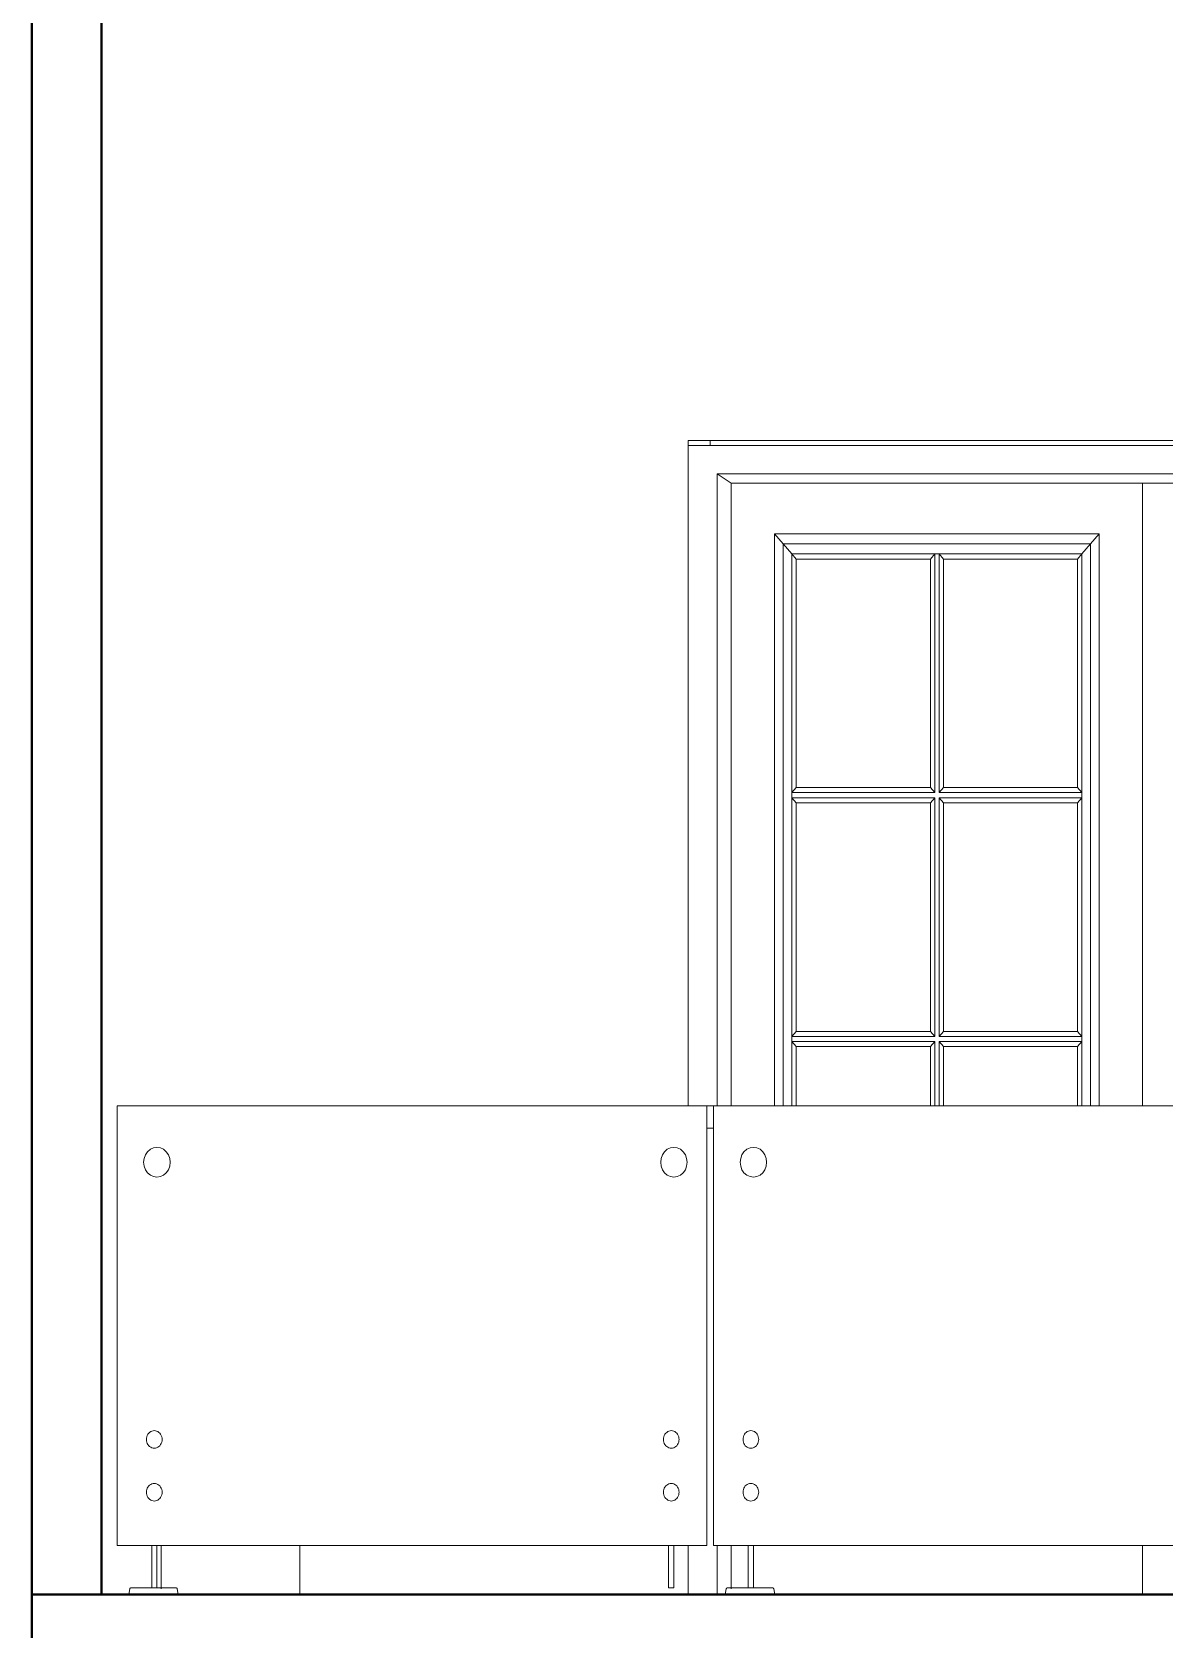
# Model space of a CAD drawing. Header units: inches. Extents: x 135267 to 147066, y -21506 to -19082.
# Drawn here: x 138131.1 to 138213.5, y -20374.8 to -20258.6 of the extents above; entities that cross this region are included whole.
import ezdxf

# ---------------------------------------------------------------- set-up
doc = ezdxf.new("R2010")
doc.units = ezdxf.units.IN
doc.header["$LTSCALE"] = 0.5
doc.header["$MEASUREMENT"] = 0
for name, color, linetype, lineweight in [('HACTH', 253, 'Continuous', 9), ('wall', 1, 'Continuous', 40), ('window', 4, 'Continuous', 13)]:
    doc.layers.add(name, color=color, linetype=linetype, lineweight=lineweight)

msp = doc.modelspace()

# ---------------------------------------------------------------- linework, layer by layer
at = {"layer": 'HACTH'}
msp.add_line((138150.63, -20372.29), (138150.63, -20368.71), dxfattribs=at)
at = {"layer": 'wall'}
for p, q in [((138131.15, -20146.29), (138131.15, -20386.29)), ((138136.2, -20372.29), (138136.2, -20146.29)), ((138131.15, -20372.29), (138136.2, -20372.29)), ((138136.2, -20372.29), (138138.19, -20372.29)), ((138138.19, -20372.29), (138141.79, -20372.29)), ((138141.79, -20372.29), (138150.63, -20372.29)), ((138150.63, -20372.29), (138181, -20372.29)), ((138181, -20372.29), (138181.59, -20372.29)), ((138181.59, -20372.29), (138185.19, -20372.29)), ((138185.19, -20372.29), (138211.94, -20372.29)), ((138211.94, -20372.29), (138219.2, -20372.29))]:
    msp.add_line(p, q, dxfattribs=at)
at = {"layer": 'window'}
for p, q in [((138178.89, -20288.29), (138178.89, -20336.71)), ((138178.89, -20288.29), (138274.89, -20288.29)), ((138178.89, -20288.66), (138274.89, -20288.66)), ((138180.48, -20288.66), (138180.48, -20288.29)), ((138181, -20290.72), (138182.03, -20291.4)), ((138272.78, -20290.72), (138181, -20290.72)), ((138181, -20290.72), (138181, -20336.71)), ((138182.03, -20291.4), (138182.03, -20336.71)), ((138182.03, -20291.4), (138271.75, -20291.4)), ((138211.94, -20336.71), (138211.94, -20291.4)), ((138185.18, -20295.08), (138185.18, -20336.71)), ((138208.79, -20295.08), (138185.18, -20295.08)), ((138185.18, -20295.08), (138185.81, -20295.82)), ((138208.79, -20295.08), (138208.16, -20295.82)), ((138208.79, -20336.71), (138208.79, -20295.08)), ((138185.81, -20295.82), (138185.81, -20336.71)), ((138208.16, -20295.82), (138185.81, -20295.82)), ((138185.81, -20295.82), (138186.44, -20296.55)), ((138186.44, -20296.55), (138186.44, -20336.71)), ((138186.44, -20296.55), (138207.53, -20296.55)), ((138186.75, -20296.92), (138186.44, -20296.55)), ((138186.75, -20296.92), (138186.75, -20313.56)), ((138196.51, -20296.92), (138186.75, -20296.92)), ((138196.51, -20296.92), (138196.83, -20296.55)), ((138196.51, -20313.56), (138196.51, -20296.92)), ((138196.83, -20296.55), (138196.83, -20313.92)), ((138197.14, -20313.92), (138197.14, -20296.55)), ((138197.14, -20296.55), (138197.46, -20296.92)), ((138207.22, -20296.92), (138197.46, -20296.92)), ((138197.46, -20296.92), (138197.46, -20313.56)), ((138207.22, -20296.92), (138207.53, -20296.55)), ((138207.22, -20313.56), (138207.22, -20296.92)), ((138208.16, -20295.82), (138207.53, -20296.55)), ((138207.53, -20336.71), (138207.53, -20296.55)), ((138208.16, -20295.82), (138208.16, -20336.71)), ((138186.44, -20313.92), (138186.75, -20313.56)), ((138196.83, -20313.92), (138186.44, -20313.92)), ((138186.44, -20314.29), (138196.83, -20314.29)), ((138186.75, -20314.66), (138186.44, -20314.29)), ((138186.75, -20313.56), (138196.51, -20313.56)), ((138196.83, -20313.92), (138196.51, -20313.56)), ((138196.51, -20314.66), (138196.83, -20314.29)), ((138196.83, -20314.29), (138196.83, -20331.67)), ((138197.46, -20313.56), (138197.14, -20313.92)), ((138207.53, -20313.92), (138197.14, -20313.92)), ((138197.14, -20331.67), (138197.14, -20314.29)), ((138197.14, -20314.29), (138207.53, -20314.29)), ((138197.14, -20314.29), (138197.46, -20314.66)), ((138197.46, -20313.56), (138207.22, -20313.56)), ((138207.22, -20313.56), (138207.53, -20313.92)), ((138207.53, -20314.29), (138207.22, -20314.66)), ((138196.51, -20314.66), (138186.75, -20314.66)), ((138186.75, -20314.66), (138186.75, -20331.3)), ((138196.51, -20331.3), (138196.51, -20314.66)), ((138197.46, -20314.66), (138197.46, -20331.3)), ((138207.22, -20314.66), (138197.46, -20314.66)), ((138207.22, -20331.3), (138207.22, -20314.66)), ((138186.44, -20331.67), (138186.75, -20331.3)), ((138196.83, -20331.67), (138186.44, -20331.67)), ((138186.75, -20331.3), (138196.51, -20331.3)), ((138196.83, -20331.67), (138196.51, -20331.3)), ((138197.46, -20331.3), (138197.14, -20331.67)), ((138207.53, -20331.67), (138197.14, -20331.67)), ((138197.46, -20331.3), (138207.22, -20331.3)), ((138207.22, -20331.3), (138207.53, -20331.67)), ((138186.44, -20332.03), (138196.83, -20332.03)), ((138186.75, -20332.4), (138186.44, -20332.03)), ((138196.51, -20332.4), (138186.75, -20332.4)), ((138186.75, -20332.4), (138186.75, -20336.71)), ((138196.83, -20332.03), (138196.51, -20332.4)), ((138196.51, -20336.71), (138196.51, -20332.4)), ((138196.83, -20332.03), (138196.83, -20336.71)), ((138197.14, -20336.71), (138197.14, -20332.03)), ((138197.14, -20332.03), (138207.53, -20332.03)), ((138197.14, -20332.03), (138197.46, -20332.4)), ((138197.46, -20332.4), (138197.46, -20336.71)), ((138207.22, -20332.4), (138197.46, -20332.4)), ((138207.22, -20332.4), (138207.53, -20332.03)), ((138207.22, -20336.71), (138207.22, -20332.4)), ((138137.34, -20368.71), (138137.34, -20336.71)), ((138137.34, -20336.71), (138180.26, -20336.71)), ((138180.26, -20336.71), (138180.26, -20368.71)), ((138180.74, -20336.72), (138180.26, -20336.72)), ((138180.74, -20368.71), (138180.74, -20336.71)), ((138180.74, -20336.71), (138223.66, -20336.71)), ((138180.74, -20338.34), (138180.26, -20338.34)), ((138139.56, -20340.06), (138139.76, -20339.88)), ((138139.76, -20339.88), (138139.99, -20339.78)), ((138139.99, -20339.78), (138140.24, -20339.74)), ((138140.49, -20339.78), (138140.24, -20339.74)), ((138140.49, -20339.78), (138140.72, -20339.88)), ((138140.92, -20340.06), (138140.72, -20339.88)), ((138177.17, -20340.06), (138177.37, -20339.88)), ((138177.37, -20339.88), (138177.6, -20339.78)), ((138177.6, -20339.78), (138177.85, -20339.74)), ((138178.1, -20339.78), (138177.85, -20339.74)), ((138178.1, -20339.78), (138178.33, -20339.88)), ((138178.53, -20340.06), (138178.33, -20339.88)), ((138182.95, -20340.06), (138183.15, -20339.88)), ((138183.15, -20339.88), (138183.39, -20339.78)), ((138183.39, -20339.78), (138183.64, -20339.74)), ((138183.89, -20339.78), (138183.64, -20339.74)), ((138183.89, -20339.78), (138184.12, -20339.88)), ((138184.32, -20340.06), (138184.12, -20339.88)), ((138139.31, -20340.54), (138139.27, -20340.82)), ((138139.27, -20340.82), (138139.31, -20341.1)), ((138139.31, -20340.54), (138139.4, -20340.28)), ((138139.4, -20340.28), (138139.56, -20340.06)), ((138140.92, -20340.06), (138141.07, -20340.28)), ((138141.17, -20340.54), (138141.07, -20340.28)), ((138141.17, -20340.54), (138141.2, -20340.82)), ((138141.17, -20341.1), (138141.2, -20340.82)), ((138176.92, -20340.54), (138176.89, -20340.82)), ((138176.89, -20340.82), (138176.92, -20341.1)), ((138176.92, -20340.54), (138177.02, -20340.28)), ((138177.02, -20340.28), (138177.17, -20340.06)), ((138178.53, -20340.06), (138178.69, -20340.28)), ((138178.78, -20340.54), (138178.69, -20340.28)), ((138178.78, -20340.54), (138178.82, -20340.82)), ((138178.78, -20341.1), (138178.82, -20340.82)), ((138182.71, -20340.54), (138182.67, -20340.82)), ((138182.67, -20340.82), (138182.71, -20341.1)), ((138182.71, -20340.54), (138182.8, -20340.28)), ((138182.8, -20340.28), (138182.95, -20340.06)), ((138184.32, -20340.06), (138184.47, -20340.28)), ((138184.57, -20340.54), (138184.47, -20340.28)), ((138184.57, -20340.54), (138184.6, -20340.82)), ((138184.57, -20341.1), (138184.6, -20340.82)), ((138139.4, -20341.37), (138139.31, -20341.1)), ((138139.56, -20341.59), (138139.4, -20341.37)), ((138139.56, -20341.59), (138139.76, -20341.76)), ((138139.76, -20341.76), (138139.99, -20341.87)), ((138139.99, -20341.87), (138140.24, -20341.91)), ((138140.24, -20341.91), (138140.49, -20341.87)), ((138140.49, -20341.87), (138140.72, -20341.76)), ((138140.72, -20341.76), (138140.92, -20341.59)), ((138141.07, -20341.37), (138140.92, -20341.59)), ((138141.17, -20341.1), (138141.07, -20341.37)), ((138177.02, -20341.37), (138176.92, -20341.1)), ((138177.17, -20341.59), (138177.02, -20341.37)), ((138177.17, -20341.59), (138177.37, -20341.76)), ((138177.37, -20341.76), (138177.6, -20341.87)), ((138177.6, -20341.87), (138177.85, -20341.91)), ((138177.85, -20341.91), (138178.1, -20341.87)), ((138178.1, -20341.87), (138178.33, -20341.76)), ((138178.33, -20341.76), (138178.53, -20341.59)), ((138178.69, -20341.37), (138178.53, -20341.59)), ((138178.78, -20341.1), (138178.69, -20341.37)), ((138182.8, -20341.37), (138182.71, -20341.1)), ((138182.95, -20341.59), (138182.8, -20341.37)), ((138182.95, -20341.59), (138183.15, -20341.76)), ((138183.15, -20341.76), (138183.39, -20341.87)), ((138183.39, -20341.87), (138183.64, -20341.91)), ((138183.64, -20341.91), (138183.89, -20341.87)), ((138183.89, -20341.87), (138184.12, -20341.76)), ((138184.12, -20341.76), (138184.32, -20341.59)), ((138184.47, -20341.37), (138184.32, -20341.59)), ((138184.57, -20341.1), (138184.47, -20341.37)), ((138139.49, -20360.89), (138139.51, -20360.8)), ((138139.54, -20360.7), (138139.51, -20360.8)), ((138139.59, -20360.62), (138139.54, -20360.7)), ((138139.65, -20360.54), (138139.59, -20360.62)), ((138139.71, -20360.48), (138139.65, -20360.54)), ((138139.79, -20360.42), (138139.71, -20360.48)), ((138139.87, -20360.39), (138139.79, -20360.42)), ((138139.87, -20360.39), (138139.96, -20360.36)), ((138139.96, -20360.36), (138140.05, -20360.35)), ((138140.14, -20360.36), (138140.05, -20360.35)), ((138140.22, -20360.39), (138140.14, -20360.36)), ((138140.31, -20360.42), (138140.22, -20360.39)), ((138140.31, -20360.42), (138140.38, -20360.48)), ((138140.45, -20360.54), (138140.38, -20360.48)), ((138140.51, -20360.62), (138140.45, -20360.54)), ((138140.56, -20360.7), (138140.51, -20360.62)), ((138140.59, -20360.8), (138140.56, -20360.7)), ((138140.61, -20360.89), (138140.59, -20360.8)), ((138177.1, -20360.89), (138177.12, -20360.8)), ((138177.15, -20360.7), (138177.12, -20360.8)), ((138177.2, -20360.62), (138177.15, -20360.7)), ((138177.26, -20360.54), (138177.2, -20360.62)), ((138177.33, -20360.48), (138177.26, -20360.54)), ((138177.4, -20360.42), (138177.33, -20360.48)), ((138177.49, -20360.39), (138177.4, -20360.42)), ((138177.49, -20360.39), (138177.57, -20360.36)), ((138177.57, -20360.36), (138177.66, -20360.35)), ((138177.75, -20360.36), (138177.66, -20360.35)), ((138177.84, -20360.39), (138177.75, -20360.36)), ((138177.92, -20360.42), (138177.84, -20360.39)), ((138177.92, -20360.42), (138178, -20360.48)), ((138178.06, -20360.54), (138178, -20360.48)), ((138178.12, -20360.62), (138178.06, -20360.54)), ((138178.17, -20360.7), (138178.12, -20360.62)), ((138178.2, -20360.8), (138178.17, -20360.7)), ((138178.22, -20360.89), (138178.2, -20360.8)), ((138182.88, -20360.89), (138182.91, -20360.8)), ((138182.94, -20360.7), (138182.91, -20360.8)), ((138182.99, -20360.62), (138182.94, -20360.7)), ((138183.04, -20360.54), (138182.99, -20360.62)), ((138183.11, -20360.48), (138183.04, -20360.54)), ((138183.19, -20360.42), (138183.11, -20360.48)), ((138183.27, -20360.39), (138183.19, -20360.42)), ((138183.27, -20360.39), (138183.36, -20360.36)), ((138183.36, -20360.36), (138183.45, -20360.35)), ((138183.54, -20360.36), (138183.45, -20360.35)), ((138183.62, -20360.39), (138183.54, -20360.36)), ((138183.71, -20360.42), (138183.62, -20360.39)), ((138183.71, -20360.42), (138183.78, -20360.48)), ((138183.85, -20360.54), (138183.78, -20360.48)), ((138183.91, -20360.62), (138183.85, -20360.54)), ((138183.95, -20360.7), (138183.91, -20360.62)), ((138183.99, -20360.8), (138183.95, -20360.7)), ((138184.01, -20360.89), (138183.99, -20360.8)), ((138139.49, -20360.89), (138139.48, -20360.99)), ((138139.48, -20360.99), (138139.49, -20361.09)), ((138139.49, -20361.09), (138139.51, -20361.19)), ((138139.51, -20361.19), (138139.54, -20361.29)), ((138139.54, -20361.29), (138139.59, -20361.37)), ((138139.59, -20361.37), (138139.65, -20361.45)), ((138139.65, -20361.45), (138139.71, -20361.51)), ((138139.79, -20361.56), (138139.71, -20361.51)), ((138139.87, -20361.6), (138139.79, -20361.56)), ((138139.96, -20361.63), (138139.87, -20361.6)), ((138140.05, -20361.63), (138139.96, -20361.63)), ((138140.05, -20361.63), (138140.14, -20361.63)), ((138140.22, -20361.6), (138140.14, -20361.63)), ((138140.22, -20361.6), (138140.31, -20361.56)), ((138140.31, -20361.56), (138140.38, -20361.51)), ((138140.38, -20361.51), (138140.45, -20361.45)), ((138140.45, -20361.45), (138140.51, -20361.37)), ((138140.51, -20361.37), (138140.56, -20361.29)), ((138140.56, -20361.29), (138140.59, -20361.19)), ((138140.59, -20361.19), (138140.61, -20361.09)), ((138140.62, -20360.99), (138140.61, -20360.89)), ((138140.61, -20361.09), (138140.62, -20360.99)), ((138177.1, -20360.89), (138177.09, -20360.99)), ((138177.09, -20360.99), (138177.1, -20361.09)), ((138177.1, -20361.09), (138177.12, -20361.19)), ((138177.12, -20361.19), (138177.15, -20361.29)), ((138177.15, -20361.29), (138177.2, -20361.37)), ((138177.2, -20361.37), (138177.26, -20361.45)), ((138177.26, -20361.45), (138177.33, -20361.51)), ((138177.4, -20361.56), (138177.33, -20361.51)), ((138177.49, -20361.6), (138177.4, -20361.56)), ((138177.57, -20361.63), (138177.49, -20361.6)), ((138177.66, -20361.63), (138177.57, -20361.63)), ((138177.66, -20361.63), (138177.75, -20361.63)), ((138177.84, -20361.6), (138177.75, -20361.63)), ((138177.84, -20361.6), (138177.92, -20361.56)), ((138177.92, -20361.56), (138178, -20361.51)), ((138178, -20361.51), (138178.06, -20361.45)), ((138178.06, -20361.45), (138178.12, -20361.37)), ((138178.12, -20361.37), (138178.17, -20361.29)), ((138178.17, -20361.29), (138178.2, -20361.19)), ((138178.2, -20361.19), (138178.22, -20361.09)), ((138178.23, -20360.99), (138178.22, -20360.89)), ((138178.22, -20361.09), (138178.23, -20360.99)), ((138182.88, -20360.89), (138182.88, -20360.99)), ((138182.88, -20360.99), (138182.88, -20361.09)), ((138182.88, -20361.09), (138182.91, -20361.19)), ((138182.91, -20361.19), (138182.94, -20361.29)), ((138182.94, -20361.29), (138182.99, -20361.37)), ((138182.99, -20361.37), (138183.04, -20361.45)), ((138183.04, -20361.45), (138183.11, -20361.51)), ((138183.19, -20361.56), (138183.11, -20361.51)), ((138183.27, -20361.6), (138183.19, -20361.56)), ((138183.36, -20361.63), (138183.27, -20361.6)), ((138183.45, -20361.63), (138183.36, -20361.63)), ((138183.45, -20361.63), (138183.54, -20361.63)), ((138183.62, -20361.6), (138183.54, -20361.63)), ((138183.62, -20361.6), (138183.71, -20361.56)), ((138183.71, -20361.56), (138183.78, -20361.51)), ((138183.78, -20361.51), (138183.85, -20361.45)), ((138183.85, -20361.45), (138183.91, -20361.37)), ((138183.91, -20361.37), (138183.95, -20361.29)), ((138183.95, -20361.29), (138183.99, -20361.19)), ((138183.99, -20361.19), (138184.01, -20361.09)), ((138184.02, -20360.99), (138184.01, -20360.89)), ((138184.01, -20361.09), (138184.02, -20360.99)), ((138139.65, -20364.38), (138139.71, -20364.32)), ((138139.79, -20364.27), (138139.71, -20364.32)), ((138139.79, -20364.27), (138139.87, -20364.23)), ((138139.87, -20364.23), (138139.96, -20364.2)), ((138139.96, -20364.2), (138140.05, -20364.2)), ((138140.14, -20364.2), (138140.05, -20364.2)), ((138140.14, -20364.2), (138140.22, -20364.23)), ((138140.22, -20364.23), (138140.31, -20364.27)), ((138140.38, -20364.32), (138140.31, -20364.27)), ((138140.45, -20364.38), (138140.38, -20364.32)), ((138177.26, -20364.38), (138177.33, -20364.32)), ((138177.4, -20364.27), (138177.33, -20364.32)), ((138177.4, -20364.27), (138177.49, -20364.23)), ((138177.49, -20364.23), (138177.57, -20364.2)), ((138177.57, -20364.2), (138177.66, -20364.2)), ((138177.75, -20364.2), (138177.66, -20364.2)), ((138177.75, -20364.2), (138177.84, -20364.23)), ((138177.84, -20364.23), (138177.92, -20364.27)), ((138178, -20364.32), (138177.92, -20364.27)), ((138178.06, -20364.38), (138178, -20364.32)), ((138183.04, -20364.38), (138183.11, -20364.32)), ((138183.19, -20364.27), (138183.11, -20364.32)), ((138183.19, -20364.27), (138183.27, -20364.23)), ((138183.27, -20364.23), (138183.36, -20364.2)), ((138183.36, -20364.2), (138183.45, -20364.2)), ((138183.54, -20364.2), (138183.45, -20364.2)), ((138183.54, -20364.2), (138183.62, -20364.23)), ((138183.62, -20364.23), (138183.71, -20364.27)), ((138183.78, -20364.32), (138183.71, -20364.27)), ((138183.85, -20364.38), (138183.78, -20364.32)), ((138139.49, -20364.74), (138139.48, -20364.84)), ((138139.48, -20364.84), (138139.49, -20364.94)), ((138139.51, -20364.64), (138139.49, -20364.74)), ((138139.49, -20364.94), (138139.51, -20365.03)), ((138139.54, -20364.54), (138139.51, -20364.64)), ((138139.51, -20365.03), (138139.54, -20365.13)), ((138139.59, -20364.46), (138139.54, -20364.54)), ((138139.54, -20365.13), (138139.59, -20365.21)), ((138139.65, -20364.38), (138139.59, -20364.46)), ((138139.59, -20365.21), (138139.65, -20365.29)), ((138139.65, -20365.29), (138139.71, -20365.35)), ((138139.71, -20365.35), (138139.79, -20365.41)), ((138139.79, -20365.41), (138139.87, -20365.44)), ((138139.87, -20365.44), (138139.96, -20365.47)), ((138139.96, -20365.47), (138140.05, -20365.48)), ((138140.05, -20365.48), (138140.14, -20365.47)), ((138140.14, -20365.47), (138140.22, -20365.44)), ((138140.22, -20365.44), (138140.31, -20365.41)), ((138140.38, -20365.35), (138140.31, -20365.41)), ((138140.38, -20365.35), (138140.45, -20365.29)), ((138140.51, -20364.46), (138140.45, -20364.38)), ((138140.45, -20365.29), (138140.51, -20365.21)), ((138140.56, -20364.54), (138140.51, -20364.46)), ((138140.51, -20365.21), (138140.56, -20365.13)), ((138140.59, -20364.64), (138140.56, -20364.54)), ((138140.56, -20365.13), (138140.59, -20365.03)), ((138140.61, -20364.74), (138140.59, -20364.64)), ((138140.59, -20365.03), (138140.61, -20364.94)), ((138140.62, -20364.84), (138140.61, -20364.74)), ((138140.61, -20364.94), (138140.62, -20364.84)), ((138177.1, -20364.74), (138177.09, -20364.84)), ((138177.09, -20364.84), (138177.1, -20364.94)), ((138177.12, -20364.64), (138177.1, -20364.74)), ((138177.1, -20364.94), (138177.12, -20365.03)), ((138177.15, -20364.54), (138177.12, -20364.64)), ((138177.12, -20365.03), (138177.15, -20365.13)), ((138177.2, -20364.46), (138177.15, -20364.54)), ((138177.15, -20365.13), (138177.2, -20365.21)), ((138177.26, -20364.38), (138177.2, -20364.46)), ((138177.2, -20365.21), (138177.26, -20365.29)), ((138177.26, -20365.29), (138177.33, -20365.35)), ((138177.33, -20365.35), (138177.4, -20365.41)), ((138177.4, -20365.41), (138177.49, -20365.44)), ((138177.49, -20365.44), (138177.57, -20365.47)), ((138177.57, -20365.47), (138177.66, -20365.48)), ((138177.66, -20365.48), (138177.75, -20365.47)), ((138177.75, -20365.47), (138177.84, -20365.44)), ((138177.84, -20365.44), (138177.92, -20365.41)), ((138178, -20365.35), (138177.92, -20365.41)), ((138178, -20365.35), (138178.06, -20365.29)), ((138178.12, -20364.46), (138178.06, -20364.38)), ((138178.06, -20365.29), (138178.12, -20365.21)), ((138178.17, -20364.54), (138178.12, -20364.46)), ((138178.12, -20365.21), (138178.17, -20365.13)), ((138178.2, -20364.64), (138178.17, -20364.54)), ((138178.17, -20365.13), (138178.2, -20365.03)), ((138178.22, -20364.74), (138178.2, -20364.64)), ((138178.2, -20365.03), (138178.22, -20364.94)), ((138178.23, -20364.84), (138178.22, -20364.74)), ((138178.22, -20364.94), (138178.23, -20364.84)), ((138182.91, -20364.64), (138182.88, -20364.74)), ((138182.88, -20364.74), (138182.88, -20364.84)), ((138182.88, -20364.84), (138182.88, -20364.94)), ((138182.88, -20364.94), (138182.91, -20365.03)), ((138182.94, -20364.54), (138182.91, -20364.64)), ((138182.91, -20365.03), (138182.94, -20365.13)), ((138182.99, -20364.46), (138182.94, -20364.54)), ((138182.94, -20365.13), (138182.99, -20365.21)), ((138183.04, -20364.38), (138182.99, -20364.46)), ((138182.99, -20365.21), (138183.04, -20365.29)), ((138183.04, -20365.29), (138183.11, -20365.35)), ((138183.11, -20365.35), (138183.19, -20365.41)), ((138183.19, -20365.41), (138183.27, -20365.44)), ((138183.27, -20365.44), (138183.36, -20365.47)), ((138183.36, -20365.47), (138183.45, -20365.48)), ((138183.45, -20365.48), (138183.54, -20365.47)), ((138183.54, -20365.47), (138183.62, -20365.44)), ((138183.62, -20365.44), (138183.71, -20365.41)), ((138183.78, -20365.35), (138183.71, -20365.41)), ((138183.78, -20365.35), (138183.85, -20365.29)), ((138183.91, -20364.46), (138183.85, -20364.38)), ((138183.85, -20365.29), (138183.91, -20365.21)), ((138183.95, -20364.54), (138183.91, -20364.46)), ((138183.91, -20365.21), (138183.95, -20365.13)), ((138183.99, -20364.64), (138183.95, -20364.54)), ((138183.95, -20365.13), (138183.99, -20365.03)), ((138184.01, -20364.74), (138183.99, -20364.64)), ((138183.99, -20365.03), (138184.01, -20364.94)), ((138184.02, -20364.84), (138184.01, -20364.74)), ((138184.01, -20364.94), (138184.02, -20364.84)), ((138180.26, -20368.71), (138137.34, -20368.71)), ((138139.86, -20368.71), (138139.86, -20371.8)), ((138140.24, -20371.8), (138140.24, -20368.71)), ((138140.56, -20368.71), (138140.56, -20371.85)), ((138177.47, -20368.71), (138177.47, -20371.8)), ((138177.85, -20371.8), (138177.85, -20368.71)), ((138178.89, -20372.29), (138178.89, -20368.71)), ((138223.66, -20368.71), (138180.74, -20368.71)), ((138181, -20372.29), (138181, -20368.71)), ((138182.03, -20368.71), (138182.03, -20371.85)), ((138183.26, -20368.71), (138183.26, -20371.8)), ((138183.64, -20371.8), (138183.64, -20368.71)), ((138211.94, -20372.29), (138211.94, -20368.71)), ((138138.19, -20372.29), (138138.27, -20371.86)), ((138138.27, -20371.83), (138138.28, -20371.83)), ((138138.27, -20371.84), (138138.27, -20371.83)), ((138138.27, -20371.84), (138138.27, -20371.85)), ((138138.27, -20371.84), (138138.27, -20371.84)), ((138138.27, -20371.85), (138138.27, -20371.85)), ((138138.27, -20371.85), (138138.27, -20371.86)), ((138138.28, -20371.82), (138138.28, -20371.82)), ((138138.29, -20371.82), (138138.28, -20371.82)), ((138138.28, -20371.82), (138138.28, -20371.83)), ((138138.28, -20371.83), (138138.28, -20371.83)), ((138138.29, -20371.82), (138138.29, -20371.81)), ((138138.3, -20371.81), (138138.29, -20371.81)), ((138138.29, -20371.82), (138138.29, -20371.82)), ((138138.3, -20371.81), (138138.3, -20371.81)), ((138138.3, -20371.81), (138138.3, -20371.81)), ((138138.31, -20371.81), (138138.3, -20371.81)), ((138138.31, -20371.8), (138138.31, -20371.81)), ((138138.31, -20371.8), (138138.32, -20371.8)), ((138138.31, -20371.81), (138138.31, -20371.81)), ((138138.32, -20371.8), (138138.32, -20371.8)), ((138141.66, -20371.8), (138138.32, -20371.8)), ((138140.56, -20371.85), (138140.56, -20371.86)), ((138141.66, -20371.8), (138141.66, -20371.8)), ((138141.67, -20371.8), (138141.66, -20371.8)), ((138141.67, -20371.81), (138141.67, -20371.8)), ((138141.68, -20371.81), (138141.67, -20371.81)), ((138141.68, -20371.81), (138141.68, -20371.81)), ((138141.68, -20371.81), (138141.68, -20371.81)), ((138141.68, -20371.81), (138141.69, -20371.81)), ((138141.69, -20371.81), (138141.69, -20371.81)), ((138141.69, -20371.81), (138141.69, -20371.82)), ((138141.7, -20371.82), (138141.69, -20371.82)), ((138141.7, -20371.82), (138141.7, -20371.82)), ((138141.71, -20371.83), (138141.7, -20371.82)), ((138141.7, -20371.82), (138141.7, -20371.82)), ((138141.71, -20371.83), (138141.71, -20371.83)), ((138141.71, -20371.83), (138141.71, -20371.83)), ((138141.71, -20371.83), (138141.71, -20371.84)), ((138141.71, -20371.85), (138141.71, -20371.84)), ((138141.71, -20371.84), (138141.71, -20371.84)), ((138141.72, -20371.85), (138141.71, -20371.85)), ((138141.72, -20371.85), (138141.72, -20371.86)), ((138141.79, -20372.29), (138141.72, -20371.86)), ((138177.47, -20371.8), (138177.85, -20371.8)), ((138181.59, -20372.29), (138181.66, -20371.86)), ((138181.67, -20371.85), (138181.66, -20371.86)), ((138181.68, -20371.83), (138181.67, -20371.83)), ((138181.67, -20371.83), (138181.67, -20371.83)), ((138181.67, -20371.84), (138181.67, -20371.83)), ((138181.67, -20371.84), (138181.67, -20371.85)), ((138181.67, -20371.84), (138181.67, -20371.84)), ((138181.67, -20371.85), (138181.67, -20371.85)), ((138181.68, -20371.82), (138181.68, -20371.82)), ((138181.68, -20371.82), (138181.68, -20371.82)), ((138181.69, -20371.82), (138181.68, -20371.82)), ((138181.68, -20371.82), (138181.68, -20371.83)), ((138181.7, -20371.81), (138181.69, -20371.81)), ((138181.69, -20371.82), (138181.69, -20371.81)), ((138181.69, -20371.81), (138181.69, -20371.81)), ((138181.71, -20371.81), (138181.7, -20371.81)), ((138181.7, -20371.81), (138181.7, -20371.81)), ((138181.7, -20371.81), (138181.7, -20371.81)), ((138181.71, -20371.8), (138181.71, -20371.81)), ((138181.71, -20371.8), (138181.72, -20371.8)), ((138181.72, -20371.8), (138181.72, -20371.8)), ((138185.06, -20371.8), (138181.72, -20371.8)), ((138182.03, -20371.85), (138182.03, -20371.86)), ((138185.06, -20371.8), (138185.06, -20371.8)), ((138185.07, -20371.8), (138185.06, -20371.8)), ((138185.07, -20371.81), (138185.07, -20371.8)), ((138185.07, -20371.81), (138185.07, -20371.81)), ((138185.08, -20371.81), (138185.07, -20371.81)), ((138185.08, -20371.81), (138185.08, -20371.81)), ((138185.08, -20371.81), (138185.09, -20371.81)), ((138185.09, -20371.81), (138185.09, -20371.81)), ((138185.09, -20371.81), (138185.09, -20371.82)), ((138185.1, -20371.82), (138185.09, -20371.82)), ((138185.1, -20371.82), (138185.1, -20371.82)), ((138185.1, -20371.83), (138185.1, -20371.82)), ((138185.1, -20371.82), (138185.1, -20371.82)), ((138185.11, -20371.83), (138185.1, -20371.83)), ((138185.11, -20371.83), (138185.11, -20371.83)), ((138185.11, -20371.83), (138185.11, -20371.84)), ((138185.11, -20371.85), (138185.11, -20371.84)), ((138185.11, -20371.84), (138185.11, -20371.84)), ((138185.11, -20371.85), (138185.11, -20371.85)), ((138185.11, -20371.85), (138185.12, -20371.86)), ((138185.19, -20372.29), (138185.12, -20371.86))]:
    msp.add_line(p, q, dxfattribs=at)

doc.saveas('drawing.dxf')
